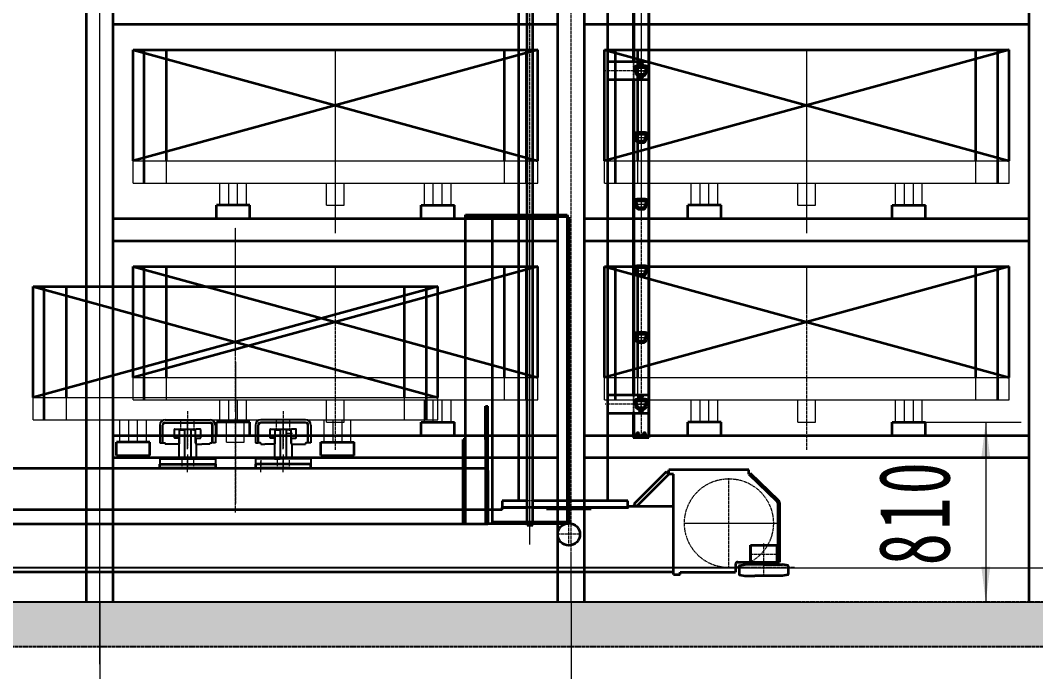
# Model space of a CAD drawing. Header units: millimetres. Extents: x -67280 to 67280, y -47520 to 47520.
# Drawn here: x -43695 to -39128, y 7287 to 10217 of the extents above; entities that cross this region are included whole.
import ezdxf

# ---------------------------------------------------------------- set-up
doc = ezdxf.new("R2010")
doc.units = ezdxf.units.MM
for name, pattern in [('双点画线', [22, 12, -2, 2, -2, 2, -2]), ('点画线', [18, 12, -2, 2, -2]), ('虚线', [2, 1, -1])]:
    doc.linetypes.add(name, pattern=pattern)
doc.layers.get('0').update_dxf_attribs({"lineweight": 35})
for name, color, linetype, lineweight in [('7', 30, '双点画线', 18), ('ACAD0', 7, 'Continuous', 18), ('ACADCAXA细实线层', 3, 'Continuous', 18), ('ACAD细实线', 2, 'Continuous', 18), ('CDRAFT0', 7, 'Continuous', 35), ('EB0', 7, 'Continuous', 35), ('EB0_1', 7, 'Continuous', 35), ('中心线层', 1, '点画线', 18), ('剖面线层', 6, 'Continuous', 18), ('尺寸线层', 4, 'Continuous', 18), ('粗实线层', 7, 'Continuous', 35), ('粗实线层_1', 7, 'Continuous', 35), ('细实线层', 3, 'Continuous', 18), ('虚线层', 100, '虚线', 18)]:
    doc.layers.add(name, color=color, linetype=linetype, lineweight=lineweight)
doc.styles.add('标准', font='', dxfattribs={"width": 0.667})
doc.styles.get('标准').set_extended_font_data('宋体')
doc.dimstyles.new('标准', dxfattribs={"dimscale": 160, "dimtxt": 2, "dimasz": 1, "dimexe": 1, "dimexo": 0, "dimgap": 1, "dimtad": 1, "dimdec": 1, "dimdsep": 46, "dimtxsty": '标准', "dimblk": '_CAXARROW', "dimcen": 0, "dimdle": 2, "dimaunit": 1, "dimadec": 0, "dimazin": 2, "dimtfac": 0.707107, "dimtdec": 3, "dimtmove": 0, "dimatfit": 3, "dimfxl": 0, "dimfrac": 2, "dimtolj": 1, "dimarcsym": 0})

# ---------------------------------------------------------------- blocks, each defined once
blk = doc.blocks.new('*X1422')
at = {"layer": '尺寸线层', "linetype": 'Continuous', "lineweight": 18}
for points in [[(-45548, 4482.5), (-45388, 4462.5), (-45388, 4502.5)], [(20352, 4482.5), (20192, 4462.5), (20192, 4502.5)]]:
    blk.add_hatch(color=0, dxfattribs=at).paths.add_polyline_path(points, flags=0)
at = {"layer": '尺寸线层', "color": 0}
for p, q in [((-45548, 7646.8), (-45548, 4322.5)), ((20352, 7646.8), (20352, 4322.5))]:
    blk.add_line(p, q, dxfattribs=at)
at = {"layer": '尺寸线层', "color": 0, "linetype": 'Continuous', "lineweight": 18}
blk.add_line((20352, 4482.5), (-45548, 4482.5), dxfattribs=at)
at = {"layer": '尺寸线层', "color": 0, "insert": (-12598, 4849.7), "char_height": 320, "width": 4468.485, "attachment_point": 5, "line_spacing_factor": 1.15057, "style": '标准'}
blk.add_mtext('\\T1.1;地轨总长=65900', dxfattribs=at)
blk = doc.blocks.new('_CAXARROW')
blk.add_hatch(color=0).paths.add_polyline_path([(0, 0), (-1, 0.125), (-1, -0.125)], flags=0)
blk = doc.blocks.new('*X1423')
at = {"layer": '尺寸线层', "linetype": 'Continuous', "lineweight": 18}
for points in [[(-45548, 5111.5), (-45388, 5131.5), (-45388, 5091.5)], [(-43338, 5111.5), (-43498, 5131.5), (-43498, 5091.5)]]:
    blk.add_hatch(color=0, dxfattribs=at).paths.add_polyline_path(points, flags=0)
at = {"layer": '尺寸线层', "color": 0}
for p, q in [((-45548, 7646.8), (-45548, 4951.5)), ((-43338, 7596.8), (-43338, 4951.5))]:
    blk.add_line(p, q, dxfattribs=at)
at = {"layer": '尺寸线层', "color": 0, "linetype": 'Continuous', "lineweight": 18}
blk.add_line((-45548, 5111.5), (-43338, 5111.5), dxfattribs=at)
at = {"layer": '尺寸线层', "color": 0, "insert": (-44443, 5431.5), "char_height": 320, "width": 1243.644, "attachment_point": 5, "line_spacing_factor": 1.15057, "style": '标准'}
blk.add_mtext('\\T1.1;2210', dxfattribs=at)
blk = doc.blocks.new('*X1431')
at = {"layer": '尺寸线层', "linetype": 'Continuous', "lineweight": 18}
for points in [[(-43338, 6013.6), (-43178, 6033.6), (-43178, 5993.6)], [(18142, 6013.6), (17982, 6033.6), (17982, 5993.6)]]:
    blk.add_hatch(color=0, dxfattribs=at).paths.add_polyline_path(points, flags=0)
at = {"layer": '尺寸线层', "color": 0}
for p, q in [((-43338, 7599.8), (-43338, 5853.6)), ((18142, 7599.8), (18142, 5853.6))]:
    blk.add_line(p, q, dxfattribs=at)
at = {"layer": '尺寸线层', "color": 0, "linetype": 'Continuous', "lineweight": 18}
blk.add_line((-43338, 6013.6), (18142, 6013.6), dxfattribs=at)
at = {"layer": '尺寸线层', "color": 0, "insert": (-12598, 6333.6), "char_height": 320, "width": 4248.879, "attachment_point": 5, "line_spacing_factor": 1.15057, "style": '标准'}
blk.add_mtext('\\T1.1;2120x29=61480', dxfattribs=at)
blk = doc.blocks.new('*X1433')
at = {"layer": '尺寸线层', "linetype": 'Continuous', "lineweight": 18}
for points in [[(-43338, 6645.7), (-43178, 6665.7), (-43178, 6625.7)], [(-41218, 6645.7), (-41378, 6665.7), (-41378, 6625.7)]]:
    blk.add_hatch(color=0, dxfattribs=at).paths.add_polyline_path(points, flags=0)
at = {"layer": '尺寸线层', "color": 0}
for p, q in [((-43338, 7596.8), (-43338, 6485.7)), ((-41218, 7596.8), (-41218, 6485.7))]:
    blk.add_line(p, q, dxfattribs=at)
at = {"layer": '尺寸线层', "color": 0, "linetype": 'Continuous', "lineweight": 18}
blk.add_line((-43338, 6645.7), (-41218, 6645.7), dxfattribs=at)
at = {"layer": '尺寸线层', "color": 0, "insert": (-42278, 6965.7), "char_height": 320, "width": 1243.644, "attachment_point": 5, "line_spacing_factor": 1.15057, "style": '标准'}
blk.add_mtext('\\T1.1;2120', dxfattribs=at)
blk = doc.blocks.new('*X1549')
at = {"layer": '尺寸线层', "linetype": 'Continuous', "lineweight": 18}
for points in [[(-45263, 6013.6), (-45103, 5993.6), (-45103, 6033.6)], [(-43338, 6013.6), (-43498, 5993.6), (-43498, 6033.6)]]:
    blk.add_hatch(color=0, dxfattribs=at).paths.add_polyline_path(points, flags=0)
at = {"layer": '尺寸线层', "color": 0}
for p, q in [((-45263, 7680.8), (-45263, 5853.6)), ((-43338, 7596.8), (-43338, 5853.6))]:
    blk.add_line(p, q, dxfattribs=at)
at = {"layer": '尺寸线层', "color": 0, "linetype": 'Continuous', "lineweight": 18}
blk.add_line((-43338, 6013.6), (-45263, 6013.6), dxfattribs=at)
at = {"layer": '尺寸线层', "color": 0, "insert": (-44300.5, 6333.6), "char_height": 320, "width": 1198.584, "attachment_point": 5, "line_spacing_factor": 1.15057, "style": '标准'}
blk.add_mtext('\\T1.1;1925', dxfattribs=at)
blk = doc.blocks.new('*X1599')
at = {"layer": '剖面线层', "linetype": 'Continuous', "lineweight": 18}
h = blk.add_hatch(dxfattribs=at)
h.set_pattern_fill('AR-CONC', color=256, style=0)
h.set_pattern_definition([(50, (0, 0), (182.18467, -15.9391), [19.05, -209.55]), (355, (0, 0), (-35.2428, 191.05664), [15.24, -167.64]), (100.451, (15.18, -1.33), (146.9425, 175.1167), [16.19, -178.09]), (46.1842, (0, 50.8), (271.07904, -42.0423), [28.575, -314.325]), (96.6356, (22.6, 47.3), (237.4042, 247.4256), [24.285, -267.135]), (351.184, (0, 50.8), (237.4046, 247.4251), [22.86, -251.46]), (21, (25.4, 38.1), (151.61488, -102.26552), [19.05, -209.55]), (326, (25.4, 38.1), (61.80203, 184.18797), [15.24, -167.64]), (71.4514, (38.03, 29.58), (213.4165, 81.92286), [16.19, -178.09]), (37.5, (0, 0), (3.088603, 84.55504), [0, -165.608, 0, -170.18, 0, -168.275]), (7.5, (0, 0), (66.81966, 100.18057), [0, -97.028, 0, -161.798, 0, -64.135]), (-32.5, (-56.64, 0), (135.590595, -5.728744), [0, -63.5, 0, -198.12, 0, -262.89]), (-42.5, (-82.04, 0), (148.12918, 25.4265), [0, -82.55, 0, -131.572, 0, -186.69])])
h.paths.add_polyline_path([(-65900, -100), (-65900, -3.4), (-65900, 100), (0, 100), (0, -100)], flags=0)
at = {"layer": '7', "linetype": '双点画线', "lineweight": 25}
for p, q in [((0, 100), (-65900, 100)), ((-65900, -100), (0, -100))]:
    blk.add_line(p, q, dxfattribs=at)
blk = doc.blocks.new('*X1630')
at = {"layer": 'EB0'}
for p, q in [((-29.9, 6), (-24.4, -10.5)), ((-22.8, 8.4), (-17.3, -8.2)), ((18.1, 22.5), (-18.1, 22.5)), ((-18.1, 15), (18.1, 15)), ((17.3, -8.2), (22.8, 8.4)), ((24.4, -10.5), (29.9, 6)), ((-7.8, -15), (7.8, -15)), ((-7.8, -22.5), (7.8, -22.5))]:
    blk.add_line(p, q, dxfattribs=at)
for centre, radius, start, end in [((-18.1, 10), 12.5, 90, 198.4349), ((-18.1, 10), 5, 90, 198.4349), ((18.1, 10), 12.5, 341.5651, 90), ((18.1, 10), 5, 341.5651, 90), ((-7.8, -5), 17.5, 198.4349, 270), ((-7.8, -5), 10, 198.4349, 270), ((7.8, -5), 10, 270, 341.5651), ((7.8, -5), 17.5, 270, 341.5651)]:
    blk.add_arc(centre, radius, start, end, dxfattribs=at)
at = {"layer": '中心线层', "linetype": '点画线', "lineweight": 18}
blk.add_line((-35.6, 0), (36.9, 0), dxfattribs=at)
blk = doc.blocks.new('*X1631')
at = {"layer": 'EB0'}
for p, q in [((-29.9, 6), (-24.4, -10.5)), ((-22.8, 8.4), (-17.3, -8.2)), ((18.1, 22.5), (-18.1, 22.5)), ((-18.1, 15), (18.1, 15)), ((17.3, -8.2), (22.8, 8.4)), ((24.4, -10.5), (29.9, 6)), ((-7.8, -15), (7.8, -15)), ((-7.8, -22.5), (7.8, -22.5))]:
    blk.add_line(p, q, dxfattribs=at)
for centre, radius, start, end in [((-18.1, 10), 12.5, 90, 198.4349), ((-18.1, 10), 5, 90, 198.4349), ((18.1, 10), 12.5, 341.5651, 90), ((18.1, 10), 5, 341.5651, 90), ((-7.8, -5), 17.5, 198.4349, 270), ((-7.8, -5), 10, 198.4349, 270), ((7.8, -5), 10, 270, 341.5651), ((7.8, -5), 17.5, 270, 341.5651)]:
    blk.add_arc(centre, radius, start, end, dxfattribs=at)
at = {"layer": '中心线层', "linetype": '点画线', "lineweight": 18}
blk.add_line((-35.6, 0), (36.9, 0), dxfattribs=at)
blk = doc.blocks.new('*X1632')
at = {"layer": 'EB0'}
for p, q in [((-29.9, 6), (-24.4, -10.5)), ((-22.8, 8.4), (-17.3, -8.2)), ((18.1, 22.5), (-18.1, 22.5)), ((-18.1, 15), (18.1, 15)), ((17.3, -8.2), (22.8, 8.4)), ((24.4, -10.5), (29.9, 6)), ((-7.8, -15), (7.8, -15)), ((-7.8, -22.5), (7.8, -22.5))]:
    blk.add_line(p, q, dxfattribs=at)
for centre, radius, start, end in [((-18.1, 10), 12.5, 90, 198.4349), ((-18.1, 10), 5, 90, 198.4349), ((18.1, 10), 12.5, 341.5651, 90), ((18.1, 10), 5, 341.5651, 90), ((-7.8, -5), 17.5, 198.4349, 270), ((-7.8, -5), 10, 198.4349, 270), ((7.8, -5), 10, 270, 341.5651), ((7.8, -5), 17.5, 270, 341.5651)]:
    blk.add_arc(centre, radius, start, end, dxfattribs=at)
at = {"layer": '中心线层', "linetype": '点画线', "lineweight": 18}
blk.add_line((-35.6, 0), (36.9, 0), dxfattribs=at)
blk = doc.blocks.new('*X1633')
at = {"layer": 'EB0'}
for p, q in [((-29.9, 6), (-24.4, -10.5)), ((-22.8, 8.4), (-17.3, -8.2)), ((18.1, 22.5), (-18.1, 22.5)), ((-18.1, 15), (18.1, 15)), ((17.3, -8.2), (22.8, 8.4)), ((24.4, -10.5), (29.9, 6)), ((-7.8, -15), (7.8, -15)), ((-7.8, -22.5), (7.8, -22.5))]:
    blk.add_line(p, q, dxfattribs=at)
for centre, radius, start, end in [((-18.1, 10), 12.5, 90, 198.4349), ((-18.1, 10), 5, 90, 198.4349), ((18.1, 10), 12.5, 341.5651, 90), ((18.1, 10), 5, 341.5651, 90), ((-7.8, -5), 17.5, 198.4349, 270), ((-7.8, -5), 10, 198.4349, 270), ((7.8, -5), 10, 270, 341.5651), ((7.8, -5), 17.5, 270, 341.5651)]:
    blk.add_arc(centre, radius, start, end, dxfattribs=at)
at = {"layer": '中心线层', "linetype": '点画线', "lineweight": 18}
blk.add_line((-35.6, 0), (36.9, 0), dxfattribs=at)
blk = doc.blocks.new('*X1634')
at = {"layer": 'EB0'}
for p, q in [((-29.9, 6), (-24.4, -10.5)), ((-22.8, 8.4), (-17.3, -8.2)), ((18.1, 22.5), (-18.1, 22.5)), ((-18.1, 15), (18.1, 15)), ((17.3, -8.2), (22.8, 8.4)), ((24.4, -10.5), (29.9, 6)), ((-7.8, -15), (7.8, -15)), ((-7.8, -22.5), (7.8, -22.5))]:
    blk.add_line(p, q, dxfattribs=at)
for centre, radius, start, end in [((-18.1, 10), 12.5, 90, 198.4349), ((-18.1, 10), 5, 90, 198.4349), ((18.1, 10), 12.5, 341.5651, 90), ((18.1, 10), 5, 341.5651, 90), ((-7.8, -5), 17.5, 198.4349, 270), ((-7.8, -5), 10, 198.4349, 270), ((7.8, -5), 10, 270, 341.5651), ((7.8, -5), 17.5, 270, 341.5651)]:
    blk.add_arc(centre, radius, start, end, dxfattribs=at)
at = {"layer": '中心线层', "linetype": '点画线', "lineweight": 18}
blk.add_line((-35.6, 0), (36.9, 0), dxfattribs=at)
blk = doc.blocks.new('*X1635')
at = {"layer": 'EB0'}
for p, q in [((-29.9, 6), (-24.4, -10.5)), ((-22.8, 8.4), (-17.3, -8.2)), ((18.1, 22.5), (-18.1, 22.5)), ((-18.1, 15), (18.1, 15)), ((17.3, -8.2), (22.8, 8.4)), ((24.4, -10.5), (29.9, 6)), ((-7.8, -15), (7.8, -15)), ((-7.8, -22.5), (7.8, -22.5))]:
    blk.add_line(p, q, dxfattribs=at)
for centre, radius, start, end in [((-18.1, 10), 12.5, 90, 198.4349), ((-18.1, 10), 5, 90, 198.4349), ((18.1, 10), 12.5, 341.5651, 90), ((18.1, 10), 5, 341.5651, 90), ((-7.8, -5), 17.5, 198.4349, 270), ((-7.8, -5), 10, 198.4349, 270), ((7.8, -5), 10, 270, 341.5651), ((7.8, -5), 17.5, 270, 341.5651)]:
    blk.add_arc(centre, radius, start, end, dxfattribs=at)
at = {"layer": '中心线层', "linetype": '点画线', "lineweight": 18}
blk.add_line((-35.6, 0), (36.9, 0), dxfattribs=at)
blk = doc.blocks.new('*X1646')
at = {"layer": 'EB0_1'}
for p, q in [((-150, -41), (-150, 41)), ((35, 41), (-150, 41)), ((-29.9, 6), (-24.4, -10.5)), ((18.1, 22.5), (-18.1, 22.5)), ((24.4, -10.5), (29.9, 6)), ((35, -41), (35, 41)), ((35, -41), (-150, -41)), ((-7.8, -22.5), (7.8, -22.5))]:
    blk.add_line(p, q, dxfattribs=at)
for centre in [(0, 32.5), (0, -32.5)]:
    blk.add_circle(centre, 4.5, dxfattribs=at)
for centre, radius, start, end in [((-18.1, 10), 12.5, 90, 198.4349), ((18.1, 10), 12.5, 341.5651, 90), ((-7.8, -5), 17.5, 198.4349, 270), ((7.8, -5), 17.5, 270, 341.5651)]:
    blk.add_arc(centre, radius, start, end, dxfattribs=at)
at = {"layer": '中心线层', "linetype": '点画线', "lineweight": 18}
for p, q in [((22, 0), (-162.2, 0)), ((-35.6, 0), (36.9, 0)), ((-7.5, 32.5), (7.5, 32.5)), ((0, 25), (0, 40)), ((-7.5, -32.5), (7.5, -32.5)), ((0, -40), (0, -25))]:
    blk.add_line(p, q, dxfattribs=at)
at = {"layer": '中心线层'}
blk.add_line((0, -41), (0, 41), dxfattribs=at)
at = {"layer": '虚线层'}
blk.add_line((-147, -41), (-147, 41), dxfattribs=at)
blk = doc.blocks.new('*X1647')
at = {"layer": '中心线层', "linetype": '点画线', "lineweight": 18}
for p, q in [((-9.1, 0), (9.1, 0)), ((0, 9.1), (0, -9.1))]:
    blk.add_line(p, q, dxfattribs=at)
at = {"layer": '粗实线层'}
for p, q in [((-7.5, 0), (-3.8, 6.5)), ((-7.5, 0), (-3.8, -6.5)), ((3.8, 6.5), (-3.8, 6.5)), ((7.5, 0), (3.8, 6.5)), ((7.5, 0), (3.8, -6.5)), ((3.8, -6.5), (-3.8, -6.5))]:
    blk.add_line(p, q, dxfattribs=at)
for radius in [6.5, 3.4]:
    blk.add_circle((0, 0), radius, dxfattribs=at)
at = {"layer": '细实线层'}
blk.add_arc((0, 0), 4, 170, 100, dxfattribs=at)
blk = doc.blocks.new('*X1648')
at = {"layer": '中心线层', "linetype": '点画线', "lineweight": 18}
for p, q in [((-9.1, 0), (9.1, 0)), ((0, 9.1), (0, -9.1))]:
    blk.add_line(p, q, dxfattribs=at)
at = {"layer": '粗实线层'}
for p, q in [((-7.5, 0), (-3.8, 6.5)), ((-7.5, 0), (-3.8, -6.5)), ((3.8, 6.5), (-3.8, 6.5)), ((7.5, 0), (3.8, 6.5)), ((7.5, 0), (3.8, -6.5)), ((3.8, -6.5), (-3.8, -6.5))]:
    blk.add_line(p, q, dxfattribs=at)
for radius in [6.5, 3.4]:
    blk.add_circle((0, 0), radius, dxfattribs=at)
at = {"layer": '细实线层'}
blk.add_arc((0, 0), 4, 170, 100, dxfattribs=at)
blk = doc.blocks.new('*X1649')
at = {"layer": 'EB0_1'}
for p, q in [((-150, -41), (-150, 41)), ((35, 41), (-150, 41)), ((-29.9, 6), (-24.4, -10.5)), ((18.1, 22.5), (-18.1, 22.5)), ((24.4, -10.5), (29.9, 6)), ((35, -41), (35, 41)), ((35, -41), (-150, -41)), ((-7.8, -22.5), (7.8, -22.5))]:
    blk.add_line(p, q, dxfattribs=at)
for centre in [(0, 32.5), (0, -32.5)]:
    blk.add_circle(centre, 4.5, dxfattribs=at)
for centre, radius, start, end in [((-18.1, 10), 12.5, 90, 198.4349), ((18.1, 10), 12.5, 341.5651, 90), ((-7.8, -5), 17.5, 198.4349, 270), ((7.8, -5), 17.5, 270, 341.5651)]:
    blk.add_arc(centre, radius, start, end, dxfattribs=at)
at = {"layer": '中心线层', "linetype": '点画线', "lineweight": 18}
for p, q in [((22, 0), (-162.2, 0)), ((-35.6, 0), (36.9, 0)), ((-7.5, 32.5), (7.5, 32.5)), ((0, 25), (0, 40)), ((-7.5, -32.5), (7.5, -32.5)), ((0, -40), (0, -25))]:
    blk.add_line(p, q, dxfattribs=at)
at = {"layer": '中心线层'}
blk.add_line((0, -41), (0, 41), dxfattribs=at)
at = {"layer": '虚线层'}
blk.add_line((-147, -41), (-147, 41), dxfattribs=at)
blk = doc.blocks.new('*X1650')
at = {"layer": '中心线层', "linetype": '点画线', "lineweight": 18}
for p, q in [((-9.1, 0), (9.1, 0)), ((0, 9.1), (0, -9.1))]:
    blk.add_line(p, q, dxfattribs=at)
at = {"layer": '粗实线层'}
for p, q in [((-7.5, 0), (-3.8, 6.5)), ((-7.5, 0), (-3.8, -6.5)), ((3.8, 6.5), (-3.8, 6.5)), ((7.5, 0), (3.8, 6.5)), ((7.5, 0), (3.8, -6.5)), ((3.8, -6.5), (-3.8, -6.5))]:
    blk.add_line(p, q, dxfattribs=at)
for radius in [6.5, 3.4]:
    blk.add_circle((0, 0), radius, dxfattribs=at)
at = {"layer": '细实线层'}
blk.add_arc((0, 0), 4, 170, 100, dxfattribs=at)
blk = doc.blocks.new('*X1651')
at = {"layer": '中心线层', "linetype": '点画线', "lineweight": 18}
for p, q in [((-9.1, 0), (9.1, 0)), ((0, 9.1), (0, -9.1))]:
    blk.add_line(p, q, dxfattribs=at)
at = {"layer": '粗实线层'}
for p, q in [((-7.5, 0), (-3.8, 6.5)), ((-7.5, 0), (-3.8, -6.5)), ((3.8, 6.5), (-3.8, 6.5)), ((7.5, 0), (3.8, 6.5)), ((7.5, 0), (3.8, -6.5)), ((3.8, -6.5), (-3.8, -6.5))]:
    blk.add_line(p, q, dxfattribs=at)
for radius in [6.5, 3.4]:
    blk.add_circle((0, 0), radius, dxfattribs=at)
at = {"layer": '细实线层'}
blk.add_arc((0, 0), 4, 170, 100, dxfattribs=at)
blk = doc.blocks.new('*X1629')
at = {"layer": 'EB0'}
for p, q in [((185, 4650), (185, -150)), ((115, 2959), (115, 1541)), ((117, 2959), (117, 1541)), ((183, 2959), (183, 1541)), ((115, 1459), (115, 41)), ((117, 1459), (117, 41)), ((183, 1459), (183, 41)), ((115, -41), (115, -150)), ((117, -41), (117, -150)), ((183, -41), (183, -150)), ((115, -150), (185, -150))]:
    blk.add_line(p, q, dxfattribs=at)
for centre in [(150, 1532.5), (150, 1467.5), (150, 32.5), (150, -32.5), (135, -132), (165, -132)]:
    blk.add_circle(centre, 4.5, dxfattribs=at)
at = {"layer": '中心线层', "linetype": '点画线', "lineweight": 18}
for p, q in [((150, 4653), (150, -153)), ((142.5, 1532.5), (157.5, 1532.5)), ((150, 1525), (150, 1540)), ((142.5, 1467.5), (157.5, 1467.5)), ((150, 1460), (150, 1475)), ((142.5, 32.5), (157.5, 32.5)), ((150, 25), (150, 40)), ((142.5, -32.5), (157.5, -32.5)), ((150, -40), (150, -25)), ((142.5, -132), (127.5, -132)), ((135, -139.5), (135, -124.5)), ((157.5, -132), (172.5, -132)), ((165, -139.5), (165, -124.5))]:
    blk.add_line(p, q, dxfattribs=at)
at = {"layer": '虚线层', "linetype": '虚线', "lineweight": 18}
for p, q in [((115, 1541), (115, 1459)), ((117, 1541), (117, 1459)), ((183, 1541), (183, 1459)), ((115, 41), (115, -41)), ((117, 41), (117, -41)), ((183, 41), (183, -41))]:
    blk.add_line(p, q, dxfattribs=at)
at = {"layer": 'EB0'}
for name, p in [('*X1635', (150, 1500)), ('*X1634', (150, 1200)), ('*X1633', (150, 900)), ('*X1632', (150, 600)), ('*X1631', (150, 300)), ('*X1630', (150, 0))]:
    blk.add_blockref(name, p, dxfattribs=at)
at = {"layer": '粗实线层'}
for name, p in [('*X1649', (150, 1500)), ('*X1646', (150, 0))]:
    blk.add_blockref(name, p, dxfattribs=at)
for points in [[(157.5, 1532.5), (156.8, 1533.7), (156.8, 1533.7), (155.6, 1535.7), (155.6, 1535.7), (153.8, 1539), (153.8, 1539), (150, 1539), (150, 1539), (146.2, 1539), (146.2, 1539), (144.4, 1535.7), (144.4, 1535.7), (143.2, 1533.7), (143.2, 1533.7), (142.5, 1532.5), (142.5, 1532.5), (144.4, 1529.2), (144.4, 1529.2), (146.2, 1526), (146.2, 1526), (150, 1526), (150, 1526), (153.8, 1526), (153.8, 1526), (155.6, 1529.2), (155.6, 1529.2)], [(157.5, 1467.5), (156.8, 1468.7), (156.8, 1468.7), (155.6, 1470.7), (155.6, 1470.7), (153.8, 1474), (153.8, 1474), (150, 1474), (150, 1474), (146.2, 1474), (146.2, 1474), (144.4, 1470.7), (144.4, 1470.7), (143.2, 1468.7), (143.2, 1468.7), (142.5, 1467.5), (142.5, 1467.5), (144.4, 1464.2), (144.4, 1464.2), (146.2, 1461), (146.2, 1461), (150, 1461), (150, 1461), (153.8, 1461), (153.8, 1461), (155.6, 1464.2), (155.6, 1464.2)], [(157.5, 32.5), (156.8, 33.7), (156.8, 33.7), (155.6, 35.7), (155.6, 35.7), (153.8, 39), (153.8, 39), (150, 39), (150, 39), (146.2, 39), (146.2, 39), (144.4, 35.7), (144.4, 35.7), (143.2, 33.7), (143.2, 33.7), (142.5, 32.5), (142.5, 32.5), (144.4, 29.2), (144.4, 29.2), (146.2, 26), (146.2, 26), (150, 26), (150, 26), (153.8, 26), (153.8, 26), (155.6, 29.2), (155.6, 29.2)], [(157.5, -32.5), (156.8, -31.3), (156.8, -31.3), (155.6, -29.3), (155.6, -29.3), (153.8, -26), (153.8, -26), (150, -26), (150, -26), (146.2, -26), (146.2, -26), (144.4, -29.3), (144.4, -29.3), (143.2, -31.3), (143.2, -31.3), (142.5, -32.5), (142.5, -32.5), (144.4, -35.8), (144.4, -35.8), (146.2, -39), (146.2, -39), (150, -39), (150, -39), (153.8, -39), (153.8, -39), (155.6, -35.8), (155.6, -35.8)]]:
    blk.add_wipeout(points).dxf.layer = '粗实线层'
for name, p in [('*X1650', (150, 1532.5)), ('*X1651', (150, 1467.5)), ('*X1647', (150, 32.5)), ('*X1648', (150, -32.5))]:
    blk.add_blockref(name, p, dxfattribs=at)
blk = doc.blocks.new('*X1628')
at = {"layer": 'CDRAFT0'}
for p, q in [((125, -10450), (125, -10444)), ((325, -10450), (325, -10444)), ((37.5, -10523), (62.5, -10523))]:
    blk.add_line(p, q, dxfattribs=at)
at = {"layer": 'EB0_1'}
for p, q in [((0, -10414), (0, -95)), ((37.5, -10523), (37.5, -95)), ((62.5, -10523), (62.5, -95)), ((400, -10414), (400, -95)), ((-75, -10414), (-75, -10444)), ((6.5, -10414), (-75, -10414)), ((-75, -10444), (37.5, -10444)), ((37.5, -10414), (6.5, -10414)), ((490, -10414), (62.5, -10414)), ((62.5, -10444), (490, -10444)), ((125, -10450), (325, -10450)), ((490, -10444), (490, -10414))]:
    blk.add_line(p, q, dxfattribs=at)
at = {"layer": '中心线层'}
blk.add_line((50, -10610), (50, -42.6), dxfattribs=at)
at = {"layer": '虚线层', "linetype": '虚线', "lineweight": 18}
for p, q in [((62.5, -10414), (37.5, -10414)), ((37.5, -10444), (62.5, -10444))]:
    blk.add_line(p, q, dxfattribs=at)
at = {"layer": '粗实线层'}
blk.add_blockref('*X1629', (400, -9979), dxfattribs=at)
blk = doc.blocks.new('*X1694')
at = {"layer": '中心线层', "linetype": '点画线', "lineweight": 18}
blk.add_line((0, 126.1), (0, -224.4), dxfattribs=at)
blk = doc.blocks.new('*X1695')
at = {"layer": 'ACADCAXA细实线层', "color": 2, "linetype": 'Continuous', "lineweight": 18}
for p, q in [((-910, -120), (910, -120)), ((-910, -220), (910, -220)), ((-520, -320), (-520, -220)), ((-440, -320), (-440, -220)), ((-40, -320), (-40, -220)), ((40, -320), (40, -220)), ((440, -320), (440, -220)), ((520, -320), (520, -220)), ((-520, -320), (-440, -320)), ((-40, -320), (40, -320)), ((440, -320), (520, -320))]:
    blk.add_line(p, q, dxfattribs=at)
at = {"layer": 'EB0', "color": 2}
for p, q in [((-910, -120), (-910, 380)), ((-910, 380), (910, 380)), ((910, 380), (-910, -120)), ((-910, 380), (910, -120)), ((910, -120), (910, 380))]:
    blk.add_line(p, q, dxfattribs=at)
at = {"layer": 'EB0', "color": 4}
for p, q in [((-860, -120), (-860, 380)), ((860, -120), (860, 380)), ((-860, -220), (-860, -120)), ((860, -220), (860, -120))]:
    blk.add_line(p, q, dxfattribs=at)
at = {"layer": 'EB0', "color": 5}
for p, q in [((-760, -120), (-760, 380)), ((760, -120), (760, 380))]:
    blk.add_line(p, q, dxfattribs=at)
at = {"layer": 'EB0'}
for p, q in [((-535, -380), (-535, -320)), ((-385, -320), (-535, -320)), ((-385, -380), (-385, -320)), ((385, -320), (535, -320)), ((385, -380), (385, -320)), ((535, -380), (535, -320)), ((-535, -380), (-385, -380)), ((385, -380), (535, -380))]:
    blk.add_line(p, q, dxfattribs=at)
at = {"layer": '尺寸线层'}
for p, q in [((-480, -320), (-480, -220)), ((-400, -320), (-400, -220)), ((400, -320), (400, -220)), ((480, -320), (480, -220))]:
    blk.add_line(p, q, dxfattribs=at)
at = {"layer": '细实线层'}
for p, q in [((-910, -220), (-910, -120)), ((910, -220), (910, -120))]:
    blk.add_line(p, q, dxfattribs=at)
at = {"layer": '细实线层', "color": 5}
for p, q in [((-760, -220), (-760, -120)), ((760, -220), (760, -120))]:
    blk.add_line(p, q, dxfattribs=at)
blk = doc.blocks.new('*X1600')
at = {"layer": '7', "linetype": '双点画线', "lineweight": 25}
for p, q in [((4735.6, -200), (-665.6, -200)), ((4735.6, -355), (-665.6, -355))]:
    blk.add_line(p, q, dxfattribs=at)
at = {"layer": '7'}
blk.add_circle((4440, 0), 200, dxfattribs=at)
at = {"layer": 'ACAD0', "color": 7, "linetype": 'Continuous', "lineweight": 25}
for p, q in [((1904, 465), (2106, 465)), ((2536, 465), (2334, 465)), ((1880, 441), (1880, 361)), ((1892, 361), (1892, 441)), ((1894, 443), (1902, 451)), ((1894, 388), (1894, 443)), ((1902, 451), (1941, 451)), ((1904, 453), (2106, 453)), ((1941, 451), (2087, 451)), ((1946, 384.5), (1946, 421.5)), ((1947.5, 423), (2043, 423)), ((1969, 359.5), (1969, 420)), ((1969, 420), (1991, 420)), ((1991, 420), (1991, 290)), ((2019, 420), (2019, 290)), ((2041, 420), (2019, 420)), ((2041, 359.5), (2041, 420)), ((2062.5, 423), (2043, 423)), ((2064, 384.5), (2064, 421.5)), ((2087, 451), (2108, 451)), ((2116, 443), (2108, 451)), ((2116, 388), (2116, 443)), ((2118, 361), (2118, 441)), ((2130, 441), (2130, 361)), ((2310, 441), (2310, 361)), ((2322, 361), (2322, 441)), ((2324, 443), (2332, 451)), ((2324, 388), (2324, 443)), ((2538, 451), (2332, 451)), ((2536, 453), (2334, 453)), ((2376, 384.5), (2376, 421.5)), ((2377.5, 423), (2473, 423)), ((2399, 359.5), (2399, 420)), ((2399, 420), (2421, 420)), ((2421, 420), (2421, 290)), ((2449, 420), (2449, 290)), ((2471, 420), (2449, 420)), ((2471, 359.5), (2471, 420)), ((2492.5, 423), (2473, 423)), ((2494, 384.5), (2494, 421.5)), ((2546, 443), (2538, 451)), ((2546, 388), (2546, 443)), ((2548, 361), (2548, 441)), ((2560, 441), (2560, 361)), ((1894, 361), (1894, 388)), ((1967, 383), (1947.5, 383)), ((1967, 355), (1967, 383)), ((2043, 355), (2043, 383)), ((2043, 383), (2062.5, 383)), ((2116, 361), (2116, 388)), ((2324, 361), (2324, 388)), ((2397, 383), (2377.5, 383)), ((2397, 355), (2397, 383)), ((2473, 355), (2473, 383)), ((2473, 383), (2492.5, 383)), ((2546, 361), (2546, 388)), ((1880, 361), (1892, 361)), ((1894, 361), (1903, 361)), ((1904.5, 359.5), (1904.5, 355)), ((1941, 355), (1904.5, 355)), ((1967, 355), (1941, 355)), ((1966, 357.5), (1966, 290)), ((1967, 357.5), (1966, 357.5)), ((2043, 357.5), (2044, 357.5)), ((2043, 355), (2069, 355)), ((2044, 357.5), (2044, 290)), ((2105.5, 355), (2069, 355)), ((2105.5, 355), (2105.5, 359.5)), ((2107, 361), (2116, 361)), ((2130, 361), (2118, 361)), ((2310, 361), (2322, 361)), ((2333, 361), (2324, 361)), ((2334.5, 355), (2334.5, 359.5)), ((2334.5, 355), (2353, 355)), ((2397, 355), (2353, 355)), ((2396, 357.5), (2396, 290)), ((2397, 357.5), (2396, 357.5)), ((2473, 357.5), (2474, 357.5)), ((2473, 355), (2517, 355)), ((2474, 357.5), (2474, 290)), ((2517, 355), (2535.5, 355)), ((2535.5, 359.5), (2535.5, 355)), ((2546, 361), (2537, 361)), ((2560, 361), (2548, 361)), ((1880, 290), (1880, 265)), ((1880, 290), (2130, 290)), ((1966, 290), (1991, 290)), ((2044, 290), (2019, 290)), ((2130, 290), (2130, 265)), ((2310, 290), (2310, 265)), ((2560, 290), (2310, 290)), ((2396, 290), (2421, 290)), ((2474, 290), (2449, 290)), ((2560, 290), (2560, 265)), ((2560, 265), (2310, 265))]:
    blk.add_line(p, q, dxfattribs=at)
at = {"layer": 'ACAD0', "color": 7, "linetype": 'Continuous', "lineweight": 35}
for p, q in [((4536.4, -179), (4536.4, -99)), ((4536.4, -99), (4656.4, -99)), ((4656.4, -99), (4656.4, -179)), ((4656.4, -179), (4536.4, -179)), ((4571.4, -179), (4571.4, -186.2)), ((4621.4, -186.2), (4621.4, -179))]:
    blk.add_line(p, q, dxfattribs=at)
at = {"layer": 'ACAD0', "color": 7, "linetype": 'Continuous', "lineweight": 25}
for centre, radius, start, end in [((1904, 441), 24, 90, 180), ((2106, 441), 24, 0, 90), ((2334, 441), 24, 90, 180), ((2536, 441), 24, 0, 90), ((1904, 441), 12, 90, 180), ((1947.5, 421.5), 1.5, 90, 180), ((2062.5, 421.5), 1.5, 0, 90), ((2106, 441), 12, 0, 90), ((2334, 441), 12, 90, 180), ((2377.5, 421.5), 1.5, 90, 180), ((2492.5, 421.5), 1.5, 0, 90), ((2536, 441), 12, 0, 90), ((1947.5, 384.5), 1.5, 180, 270), ((2062.5, 384.5), 1.5, 270, 360), ((2377.5, 384.5), 1.5, 180, 270), ((2492.5, 384.5), 1.5, 270, 0), ((1903, 359.5), 1.5, 0, 90), ((1967, 359.5), 2, 270, 0), ((2043, 359.5), 2, 180, 270), ((2107, 359.5), 1.5, 90, 180), ((2333, 359.5), 1.5, 0, 90), ((2397, 359.5), 2, 270, 0), ((2473, 359.5), 2, 180, 270), ((2537, 359.5), 1.5, 90, 180)]:
    blk.add_arc(centre, radius, start, end, dxfattribs=at)
at = {"layer": 'EB0'}
for p, q in [((3345, 527), (3355, 527)), ((3345, 377), (3345, 527)), ((3355, 237), (3355, 527)), ((3245, 3), (3245, 377)), ((3255, 377), (3245, 377)), ((3255, 3), (3255, 387)), ((3345, 387), (3345, 3)), ((1095, 247), (2220, 247)), ((1880, 265), (2130, 265)), ((1880, 247), (1880, 265)), ((2130, 247), (1880, 247)), ((1973, 247), (2109, 247)), ((2130, 265), (2130, 247)), ((2220, 247), (3345, 247)), ((2560, 265), (2310, 265)), ((2310, 265), (2310, 247)), ((2310, 247), (2560, 247)), ((2467, 247), (2331, 247)), ((2560, 247), (2560, 265)), ((3355, 237), (3355, -3)), ((4170, 220), (4158, 230.6)), ((4530, 240), (4170, 240)), ((4170, 220), (4170, 240)), ((4530, 220), (4530, 240)), ((4190, 220), (4170, 220)), ((4190, -230), (4190, 220)), ((4534.9, 225.8), (4529.4, 220)), ((4529.4, 220), (4656.3, 98.6)), ((4530, 220), (4656.9, 98.6)), ((4534.9, 225.8), (4661.8, 104.3)), ((3375, 60), (3375, 5)), ((4659.4, 91.3), (4659.4, -175)), ((4660, 91.3), (4660, -175)), ((4667.4, 91.3), (4667.4, -175)), ((1085, -3), (3355, -3)), ((3375, -3), (3355, -3)), ((4480, -175), (4660, -175)), ((4667.4, -175), (4659.4, -175)), ((4190, -220), (250, -220)), ((4220, -230), (4220, -220)), ((4220, -220), (4470, -220)), ((4470, -185), (4470, -195)), ((4470, -195), (4470, -220)), ((4190, -230), (4220, -230))]:
    blk.add_line(p, q, dxfattribs=at)
at = {"layer": 'EB0', "linetype": '双点画线', "lineweight": 25}
blk.add_line((4530.6, -200), (-512, -200), dxfattribs=at)
at = {"layer": 'EB0'}
for centre, radius, start, end in [((4649.4, 91.3), 10, 0, 46.2634), ((4650, 91.3), 10, 0, 46.2634), ((4649.4, 91.3), 18, 0, 46.2634), ((4480, -185), 10, 90, 180)]:
    blk.add_arc(centre, radius, start, end, dxfattribs=at)
at = {"layer": 'EB0_1'}
for p, q in [((3255, 137), (3255, 1387)), ((3255, 1382), (3375, 1382)), ((3375, 1387), (3375, -3)), ((3624, 69), (3820, 69))]:
    blk.add_line(p, q, dxfattribs=at)
at = {"layer": '中心线层'}
for p, q in [((2220, 500.7), (2220, 1329.1)), ((2220, 48.7), (2220, 471.8)), ((4440, -203), (4440, 203)), ((4237, 0), (4643, 0)), ((4596.4, -237.6), (4596.4, -91.7)), ((4533.4, -139), (4659.4, -139))]:
    blk.add_line(p, q, dxfattribs=at)
at = {"layer": '中心线层', "linetype": '点画线', "lineweight": 18}
for p, q in [((2005, 503.5), (2005, 338.3)), ((2435, 503.5), (2435, 338.3)), ((1975, 415.3), (1975, 459.9)), ((2005, 332.9), (2005, 467)), ((2035, 415.3), (2035, 459.9)), ((2405, 415.3), (2405, 459.9)), ((2435, 332.9), (2435, 467)), ((2465, 415.3), (2465, 459.9)), ((2220, 440.5), (2220, 88.4)), ((2477, 403), (2454, 403)), ((1978.5, 298.3), (1978.5, 256)), ((2005, 309.3), (2005, 246.4)), ((2005, 229.1), (2005, 287.8)), ((2031.5, 298.3), (2031.5, 256)), ((2335, 298.3), (2335, 256)), ((2335, 229.1), (2335, 277)), ((2408.5, 298.3), (2408.5, 256)), ((2435, 309.3), (2435, 246.4)), ((2435, 229.1), (2435, 287.8)), ((2461.5, 298.3), (2461.5, 256)), ((4631.8, 0), (4666.2, 0))]:
    blk.add_line(p, q, dxfattribs=at)
at = {"layer": '粗实线层'}
for p, q in [((4605.4, -179), (4555.4, -179)), ((4486.4, -192.6), (4486.4, -229.8)), ((4487.8, -190.7), (4511.4, -186.2)), ((4596.4, -186.2), (4511.4, -186.2)), ((4596.4, -186.2), (4632.4, -186.2)), ((4596.4, -186.2), (4681.4, -186.2)), ((4705, -190.7), (4681.4, -186.2)), ((4706.4, -192.6), (4706.4, -229.8)), ((4487.8, -231.7), (4511.4, -236.2)), ((4511.4, -236.2), (4556.4, -236.2)), ((4636.4, -236.2), (4556.4, -236.2)), ((4681.4, -236.2), (4636.4, -236.2)), ((4705, -231.7), (4681.4, -236.2))]:
    blk.add_line(p, q, dxfattribs=at)
for centre, start, end in [((4488.4, -192.6), 108.4349, 180), ((4704.4, -192.6), 0, 71.5651), ((4488.4, -229.8), 180, 251.5651), ((4704.4, -229.8), 288.4349, 0)]:
    blk.add_arc(centre, 2, start, end, dxfattribs=at)
at = {"layer": '粗实线层_1'}
for p, q in [((4536.4, -179), (4536.4, -104)), ((4536.4, -104), (4536.4, -179)), ((4541.4, -99), (4651.4, -99)), ((4656.4, -104), (4656.4, -179)), ((4656.4, -179), (4656.4, -104)), ((4656.4, -179), (4536.4, -179)), ((4536.4, -179), (4656.4, -179)), ((4656.4, -179), (4656.4, -175))]:
    blk.add_line(p, q, dxfattribs=at)
at = {"layer": '虚线层'}
for p, q in [((3255, 1183), (3255, 1371)), ((3255, 357), (3255, 341)), ((3255, 357), (3255, 341))]:
    blk.add_line(p, q, dxfattribs=at)
at = {"layer": '7'}
blk.add_blockref('*X1694', (2220, 600), dxfattribs=at)
at = {"layer": 'EB0'}
blk.add_blockref('*X1695', (2220, 685), dxfattribs=at)
blk.add_blockref('*X1628', (3495, 10514), dxfattribs=at)
for p, q in [((4158, 230.6), (4011.8, 85.6)), ((4170, 220), (4023.8, 75)), ((3420, 60), (1020, 60)), ((3420, 60), (3420, 70)), ((3990, 70), (3420, 70)), ((3712, 60), (3712, 5)), ((4190, 75), (3990, 75)), ((3990, 75), (3990, 70)), ((4023.8, 75), (4011.8, 85.6)), ((3712, 5), (3375, 5)), ((3375, 5), (3430, 5)), ((3712, 5), (3657, 5))]:
    blk.add_line(p, q, dxfattribs=at)
blk.add_circle((3720, -50), 50, dxfattribs=at)
at = {"layer": 'EB0_1'}
for p, q in [((3255, 1387), (3712, 1387)), ((3375, 1379), (3720, 1379)), ((3712, 1387), (3712, -3)), ((3720, 1377), (3720, -3)), ((3720, -3), (3375, -3))]:
    blk.add_line(p, q, dxfattribs=at)
at = {"layer": '中心线层', "linetype": '点画线', "lineweight": 18}
for p, q in [((3720, 6), (3720, 108)), ((3720, -103), (3720, 3)), ((3773, -50), (3667, -50))]:
    blk.add_line(p, q, dxfattribs=at)
blk = doc.blocks.new('*X1757')
at = {"layer": '尺寸线层', "linetype": 'Continuous', "lineweight": 18}
for points in [[(-39352.6, 8409.8), (-39332.6, 8249.8), (-39372.6, 8249.8)], [(-39352.6, 7599.8), (-39332.6, 7759.8), (-39372.6, 7759.8)]]:
    blk.add_hatch(color=0, dxfattribs=at).paths.add_polyline_path(points, flags=0)
at = {"layer": '尺寸线层', "color": 0}
for p, q in [((-39623, 8409.8), (-39192.6, 8409.8)), ((-39525.1, 7599.8), (-39192.6, 7599.8))]:
    blk.add_line(p, q, dxfattribs=at)
at = {"layer": '尺寸线层', "color": 0, "linetype": 'Continuous', "lineweight": 18}
blk.add_line((-39352.6, 8409.8), (-39352.6, 7599.8), dxfattribs=at)
at = {"layer": '尺寸线层', "color": 0, "insert": (-39672.6, 8004.8), "char_height": 320, "width": 914.472, "attachment_point": 5, "rotation": 90, "line_spacing_factor": 1.15057, "style": '标准'}
blk.add_mtext('\\T1.1;810', dxfattribs=at)

msp = doc.modelspace()

# ---------------------------------------------------------------- linework, layer by layer
at = {"layer": 'ACADCAXA细实线层', "color": 2, "linetype": 'Continuous', "lineweight": 18}
for p, q in [((-43187.969, 9584.786), (-41367.969, 9584.786)), ((-41067.969, 9584.786), (-39247.969, 9584.786)), ((-43187.969, 9484.786), (-41367.969, 9484.786)), ((-42797.969, 9384.786), (-42797.969, 9484.786)), ((-42717.969, 9384.786), (-42717.969, 9484.786)), ((-42317.969, 9384.786), (-42317.969, 9484.786)), ((-42237.969, 9384.786), (-42237.969, 9484.786)), ((-41837.969, 9384.786), (-41837.969, 9484.786)), ((-41757.969, 9384.786), (-41757.969, 9484.786)), ((-41067.969, 9484.786), (-39247.969, 9484.786)), ((-40677.969, 9384.786), (-40677.969, 9484.786)), ((-40597.969, 9384.786), (-40597.969, 9484.786)), ((-40197.969, 9384.786), (-40197.969, 9484.786)), ((-40117.969, 9384.786), (-40117.969, 9484.786)), ((-39717.969, 9384.786), (-39717.969, 9484.786)), ((-39637.969, 9384.786), (-39637.969, 9484.786)), ((-42797.969, 9384.786), (-42717.969, 9384.786)), ((-42317.969, 9384.786), (-42237.969, 9384.786)), ((-41837.969, 9384.786), (-41757.969, 9384.786)), ((-40677.969, 9384.786), (-40597.969, 9384.786)), ((-40197.969, 9384.786), (-40117.969, 9384.786)), ((-39717.969, 9384.786), (-39637.969, 9384.786)), ((-43187.969, 8609.786), (-41367.969, 8609.786)), ((-41067.969, 8609.786), (-39247.969, 8609.786)), ((-43187.969, 8509.786), (-41367.969, 8509.786)), ((-42797.969, 8409.786), (-42797.969, 8509.786)), ((-42717.969, 8409.786), (-42717.969, 8509.786)), ((-42317.969, 8409.786), (-42317.969, 8509.786)), ((-42237.969, 8409.786), (-42237.969, 8509.786)), ((-41837.969, 8409.786), (-41837.969, 8509.786)), ((-41757.969, 8409.786), (-41757.969, 8509.786)), ((-41067.969, 8509.786), (-39247.969, 8509.786)), ((-40677.969, 8409.786), (-40677.969, 8509.786)), ((-40597.969, 8409.786), (-40597.969, 8509.786)), ((-40197.969, 8409.786), (-40197.969, 8509.786)), ((-40117.969, 8409.786), (-40117.969, 8509.786)), ((-39717.969, 8409.786), (-39717.969, 8509.786)), ((-39637.969, 8409.786), (-39637.969, 8509.786)), ((-42797.969, 8409.786), (-42717.969, 8409.786)), ((-42317.969, 8409.786), (-42237.969, 8409.786)), ((-41837.969, 8409.786), (-41757.969, 8409.786)), ((-40677.969, 8409.786), (-40597.969, 8409.786)), ((-40197.969, 8409.786), (-40117.969, 8409.786)), ((-39717.969, 8409.786), (-39637.969, 8409.786))]:
    msp.add_line(p, q, dxfattribs=at)
at = {"layer": 'EB0'}
for p, q in [((-43397.969, 7599.786), (-43397.969, 18849.786)), ((-43277.969, 7599.786), (-43277.969, 18849.786)), ((-41277.969, 7599.786), (-41277.969, 18849.786)), ((-41157.969, 7599.786), (-41157.969, 18849.786)), ((-39157.969, 7599.786), (-39157.969, 18849.786)), ((-43277.969, 10199.786), (-41277.969, 10199.786)), ((-43277.969, 10199.786), (-43157.969, 10199.786)), ((-43037.969, 10199.786), (-41277.969, 10199.786)), ((-41157.969, 10199.786), (-39157.969, 10199.786)), ((-40917.969, 10199.786), (-39157.969, 10199.786)), ((-42812.969, 9324.786), (-42812.969, 9384.786)), ((-42662.969, 9384.786), (-42812.969, 9384.786)), ((-42662.969, 9324.786), (-42662.969, 9384.786)), ((-41892.969, 9384.786), (-41742.969, 9384.786)), ((-41892.969, 9324.786), (-41892.969, 9384.786)), ((-41742.969, 9324.786), (-41742.969, 9384.786)), ((-40692.969, 9324.786), (-40692.969, 9384.786)), ((-40542.969, 9384.786), (-40692.969, 9384.786)), ((-40542.969, 9324.786), (-40542.969, 9384.786)), ((-39772.969, 9384.786), (-39622.969, 9384.786)), ((-39772.969, 9324.786), (-39772.969, 9384.786)), ((-39622.969, 9324.786), (-39622.969, 9384.786)), ((-43277.969, 9324.786), (-41277.969, 9324.786)), ((-43037.969, 9324.786), (-41277.969, 9324.786)), ((-41157.969, 9324.786), (-39157.969, 9324.786)), ((-40917.969, 9324.786), (-39157.969, 9324.786)), ((-43277.969, 9224.786), (-41277.969, 9224.786)), ((-43277.969, 9224.786), (-43157.969, 9224.786)), ((-43037.969, 9224.786), (-41277.969, 9224.786)), ((-41157.969, 9224.786), (-39157.969, 9224.786)), ((-40917.969, 9224.786), (-39157.969, 9224.786)), ((-42812.969, 8349.786), (-42812.969, 8409.786)), ((-42662.969, 8409.786), (-42812.969, 8409.786)), ((-42662.969, 8349.786), (-42662.969, 8409.786)), ((-41892.969, 8409.786), (-41742.969, 8409.786)), ((-41892.969, 8349.786), (-41892.969, 8409.786)), ((-41742.969, 8349.786), (-41742.969, 8409.786)), ((-40692.969, 8349.786), (-40692.969, 8409.786)), ((-40542.969, 8409.786), (-40692.969, 8409.786)), ((-40542.969, 8349.786), (-40542.969, 8409.786)), ((-39772.969, 8409.786), (-39622.969, 8409.786)), ((-39772.969, 8349.786), (-39772.969, 8409.786)), ((-39622.969, 8349.786), (-39622.969, 8409.786)), ((-43277.969, 8349.786), (-41277.969, 8349.786)), ((-43037.969, 8349.786), (-41277.969, 8349.786)), ((-41157.969, 8349.786), (-39157.969, 8349.786)), ((-40917.969, 8349.786), (-39157.969, 8349.786)), ((-43277.969, 8249.786), (-41277.969, 8249.786)), ((-43277.969, 8249.786), (-43157.969, 8249.786)), ((-43037.969, 8249.786), (-41277.969, 8249.786)), ((-41157.969, 8249.786), (-39157.969, 8249.786)), ((-40917.969, 8249.786), (-39157.969, 8249.786))]:
    msp.add_line(p, q, dxfattribs=at)
at = {"layer": 'EB0', "color": 2}
for p, q in [((-43187.969, 10084.786), (-41367.969, 10084.786)), ((-41367.969, 10084.786), (-43187.969, 9584.786)), ((-43187.969, 10084.786), (-41367.969, 9584.786)), ((-43187.969, 9584.786), (-43187.969, 10084.786)), ((-41367.969, 9584.786), (-41367.969, 10084.786)), ((-41067.969, 10084.786), (-39247.969, 10084.786)), ((-39247.969, 10084.786), (-41067.969, 9584.786)), ((-41067.969, 10084.786), (-39247.969, 9584.786)), ((-41067.969, 9584.786), (-41067.969, 10084.786)), ((-39247.969, 9584.786), (-39247.969, 10084.786)), ((-43187.969, 9109.786), (-41367.969, 9109.786)), ((-41367.969, 9109.786), (-43187.969, 8609.786)), ((-43187.969, 9109.786), (-41367.969, 8609.786)), ((-43187.969, 8609.786), (-43187.969, 9109.786)), ((-41367.969, 8609.786), (-41367.969, 9109.786)), ((-41067.969, 9109.786), (-39247.969, 9109.786)), ((-39247.969, 9109.786), (-41067.969, 8609.786)), ((-41067.969, 9109.786), (-39247.969, 8609.786)), ((-41067.969, 8609.786), (-41067.969, 9109.786)), ((-39247.969, 8609.786), (-39247.969, 9109.786))]:
    msp.add_line(p, q, dxfattribs=at)
at = {"layer": 'EB0', "color": 4}
for p, q in [((-43137.969, 9584.786), (-43137.969, 10084.786)), ((-41417.969, 9584.786), (-41417.969, 10084.786)), ((-41017.969, 9584.786), (-41017.969, 10084.786)), ((-39297.969, 9584.786), (-39297.969, 10084.786)), ((-43137.969, 9484.786), (-43137.969, 9584.786)), ((-41417.969, 9484.786), (-41417.969, 9584.786)), ((-41017.969, 9484.786), (-41017.969, 9584.786)), ((-39297.969, 9484.786), (-39297.969, 9584.786)), ((-43137.969, 8609.786), (-43137.969, 9109.786)), ((-41417.969, 8609.786), (-41417.969, 9109.786)), ((-41017.969, 8609.786), (-41017.969, 9109.786)), ((-39297.969, 8609.786), (-39297.969, 9109.786)), ((-43137.969, 8509.786), (-43137.969, 8609.786)), ((-41417.969, 8509.786), (-41417.969, 8609.786)), ((-41017.969, 8509.786), (-41017.969, 8609.786)), ((-39297.969, 8509.786), (-39297.969, 8609.786))]:
    msp.add_line(p, q, dxfattribs=at)
at = {"layer": 'EB0', "color": 5}
for p, q in [((-43037.969, 9584.786), (-43037.969, 10084.786)), ((-41517.969, 9584.786), (-41517.969, 10084.786)), ((-40917.969, 9584.786), (-40917.969, 10084.786)), ((-39397.969, 9584.786), (-39397.969, 10084.786)), ((-43037.969, 8609.786), (-43037.969, 9109.786)), ((-41517.969, 8609.786), (-41517.969, 9109.786)), ((-40917.969, 8609.786), (-40917.969, 9109.786)), ((-39397.969, 8609.786), (-39397.969, 9109.786))]:
    msp.add_line(p, q, dxfattribs=at)
at = {"layer": '中心线层'}
for p, q in [((-43337.969, 7596.786), (-43337.969, 18852.786)), ((-41217.969, 7596.786), (-41217.969, 18852.786)), ((-42277.969, 9259.422), (-42277.969, 10087.786)), ((-40157.969, 9259.422), (-40157.969, 10087.786)), ((-42277.969, 8284.422), (-42277.969, 9112.786)), ((-40157.969, 8284.422), (-40157.969, 9112.786))]:
    msp.add_line(p, q, dxfattribs=at)
at = {"layer": '尺寸线层'}
for p, q in [((-43337.969, 7320.386), (-43337.969, 18829.186)), ((-41277.969, 7599.786), (-41277.969, 18849.786)), ((-41157.969, 7599.786), (-41157.969, 18849.786)), ((-39157.969, 7599.786), (-39157.969, 18849.786)), ((-42757.969, 9384.786), (-42757.969, 9484.786)), ((-42677.969, 9384.786), (-42677.969, 9484.786)), ((-41877.969, 9384.786), (-41877.969, 9484.786)), ((-41797.969, 9384.786), (-41797.969, 9484.786)), ((-40637.969, 9384.786), (-40637.969, 9484.786)), ((-40557.969, 9384.786), (-40557.969, 9484.786)), ((-39757.969, 9384.786), (-39757.969, 9484.786)), ((-39677.969, 9384.786), (-39677.969, 9484.786)), ((-42757.969, 8409.786), (-42757.969, 8509.786)), ((-42677.969, 8409.786), (-42677.969, 8509.786)), ((-41877.969, 8409.786), (-41877.969, 8509.786)), ((-41797.969, 8409.786), (-41797.969, 8509.786)), ((-40637.969, 8409.786), (-40637.969, 8509.786)), ((-40557.969, 8409.786), (-40557.969, 8509.786)), ((-39757.969, 8409.786), (-39757.969, 8509.786)), ((-39677.969, 8409.786), (-39677.969, 8509.786)), ((-45547.969, 7754.786), (20352.031, 7754.786)), ((-45547.969, 7599.786), (20352.031, 7599.786))]:
    msp.add_line(p, q, dxfattribs=at)
at = {"layer": '细实线层'}
for p, q in [((-43187.969, 9484.786), (-43187.969, 9584.786)), ((-41367.969, 9484.786), (-41367.969, 9584.786)), ((-41067.969, 9484.786), (-41067.969, 9584.786)), ((-39247.969, 9484.786), (-39247.969, 9584.786)), ((-43187.969, 8509.786), (-43187.969, 8609.786)), ((-41367.969, 8509.786), (-41367.969, 8609.786)), ((-41067.969, 8509.786), (-41067.969, 8609.786)), ((-39247.969, 8509.786), (-39247.969, 8609.786))]:
    msp.add_line(p, q, dxfattribs=at)
at = {"layer": '细实线层', "color": 5}
for p, q in [((-43037.969, 9484.786), (-43037.969, 9584.786)), ((-41517.969, 9484.786), (-41517.969, 9584.786)), ((-40917.969, 9484.786), (-40917.969, 9584.786)), ((-39397.969, 9484.786), (-39397.969, 9584.786)), ((-43037.969, 8509.786), (-43037.969, 8609.786)), ((-41517.969, 8509.786), (-41517.969, 8609.786)), ((-40917.969, 8509.786), (-40917.969, 8609.786)), ((-39397.969, 8509.786), (-39397.969, 8609.786))]:
    msp.add_line(p, q, dxfattribs=at)

# ---------------------------------------------------------------- block references
at = {"layer": 'ACAD细实线'}
msp.add_blockref('*X1599', (20352.031, 7499.786), dxfattribs=at)

# ---------------------------------------------------------------- dimensions: what is measured, and where the dimension line sits
at = {"layer": '尺寸线层'}
dim = msp.add_linear_dim(base=(-39352.555, 7599.786), p1=(-39622.969, 8409.786), p2=(-39525.138, 7599.786), angle=90, dimstyle='标准', override={"dimsah": 1, "dimtfill": 1, "dimtzin": 8}, dxfattribs=at)
dim.commit()
dim.dimension.update_dxf_attribs({"geometry": '*X1757', "text_midpoint": (-39352.555, 8004.786)})
for base, p1, p2, override, picture, middle in [((-45262.969, 6013.616), (-43337.969, 7596.786), (-45262.969, 7680.786), {"dimsah": 1, "dimtfill": 1, "dimtzin": 8}, '*X1549', (-44300.469, 6013.616)), ((-45547.969, 4482.546), (20352.031, 7646.786), (-45547.969, 7646.786), {"dimpost": '地轨总长=<>', "dimsah": 1, "dimtfill": 1, "dimtzin": 8}, '*X1422', (-12597.969, 4482.546)), ((-43337.969, 5111.519), (-45547.969, 7646.786), (-43337.969, 7596.786), {"dimsah": 1, "dimtfill": 1, "dimtzin": 8}, '*X1423', (-44442.969, 5111.519)), ((18142.031, 6013.616), (-43337.969, 7599.786), (18142.031, 7599.786), {"dimpost": '2120x29=<>', "dimsah": 1, "dimtfill": 1, "dimtzin": 8}, '*X1431', (-12597.969, 6013.616)), ((-41217.969, 6645.72), (-43337.969, 7596.786), (-41217.969, 7596.786), {"dimsah": 1, "dimtfill": 1, "dimtzin": 8}, '*X1433', (-42277.969, 6645.72))]:
    dim = msp.add_linear_dim(base=base, p1=p1, p2=p2, dimstyle='标准', override=override, dxfattribs=at)
    dim.commit()
    dim.dimension.update_dxf_attribs({"geometry": picture, "text_midpoint": middle})

# ---------------------------------------------------------------- next in the draw order: block references
msp.add_blockref('*X1600', (-44947.961, 7954.786), dxfattribs=at)

doc.saveas('drawing.dxf')
